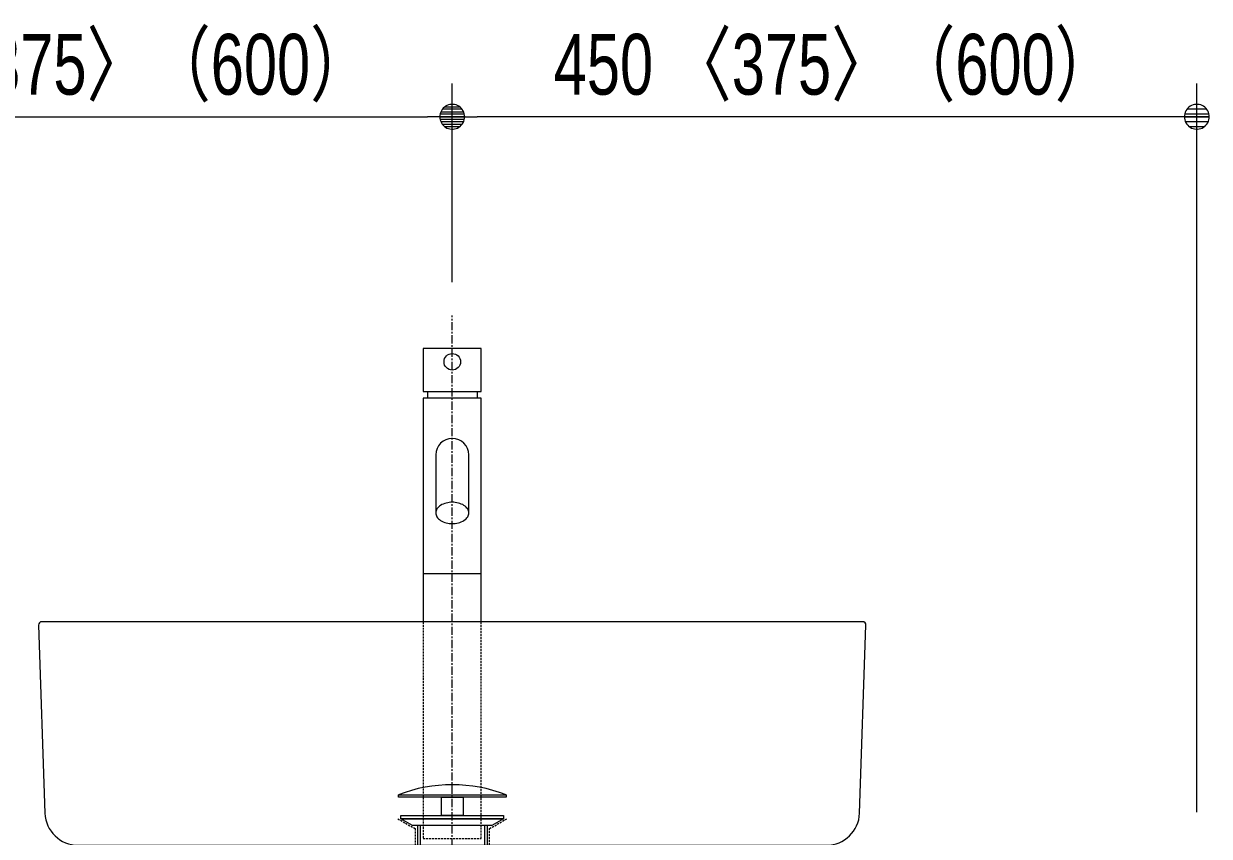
# Model space of a CAD drawing. Units: millimetres, scale not verified. Extents: x -6062 to 6062, y -3045 to 3045.
# Drawn here: x -5127 to -4410, y -1325 to -834 of the extents above; entities that cross this region are included whole.
import ezdxf
from ezdxf.enums import TextEntityAlignment as Align

# ---------------------------------------------------------------- set-up
doc = ezdxf.new("R2010")
doc.units = ezdxf.units.MM
doc.header["$LTSCALE"] = 20
doc.linetypes.add('CHAIN1', pattern=[8, 5, -1, 1, -1])
doc.linetypes.add('DASHED1', pattern=[1.8, 1.2, -0.6])
for name, color, linetype, lineweight in [('0-1_2寸法-1', 7, 'Continuous', 9), ('0-2_0', 7, 'Continuous', 9), ('0-5_5ボウル・キャビネット', 7, 'Continuous', 9), ('0-7_4給排水', 7, 'Continuous', 9)]:
    doc.layers.add(name, color=color, linetype=linetype, lineweight=lineweight)
doc.styles.add('ＭＳ Ｐゴシック', font='')
doc.styles.get('ＭＳ Ｐゴシック').set_extended_font_data('MS PGothic')

# ---------------------------------------------------------------- blocks, each defined once
blk = doc.blocks.new('_Dot')
at = {"layer": '0-2_0'}
for p, q in [((-10, 0), (-20, 0)), ((9.78, 2), (-9.78, 2)), ((7.99, 6), (-7.99, 6)), ((9.16, -3.98), (-9.16, -3.98)), ((6, -7.98), (-6, -7.98))]:
    blk.add_line(p, q, dxfattribs=at)
for points in [[(10, 0), (9.92, 1.25), (9.69, 2.49), (9.3, 3.68), (8.76, 4.82), (8.09, 5.88), (7.29, 6.85), (6.37, 7.71), (5.36, 8.44), (4.26, 9.05), (3.09, 9.51), (1.87, 9.82), (0.63, 9.98), (-0.63, 9.98), (-1.87, 9.82), (-3.09, 9.51), (-4.26, 9.05), (-5.36, 8.44), (-6.37, 7.71), (-7.29, 6.85), (-8.09, 5.88), (-8.76, 4.82), (-9.3, 3.68), (-9.69, 2.49), (-9.92, 1.25), (-10, 0), (0, 0)], [(-10, 0), (-9.92, -1.25), (-9.69, -2.49), (-9.3, -3.68), (-8.76, -4.82), (-8.09, -5.88), (-7.29, -6.85), (-6.37, -7.71), (-5.36, -8.44), (-4.26, -9.05), (-3.09, -9.51), (-1.87, -9.82), (-0.63, -9.98), (0.63, -9.98), (1.87, -9.82), (3.09, -9.51), (4.26, -9.05), (5.36, -8.44), (6.37, -7.71), (7.29, -6.85), (8.09, -5.88), (8.76, -4.82), (9.3, -3.68), (9.69, -2.49), (9.92, -1.25), (10, 0), (0, 0)]]:
    blk.add_lwpolyline(points, close=True, dxfattribs=at)
blk = doc.blocks.new('グループ-8')
at = {"layer": '0-7_4給排水', "linetype": 'CHAIN1'}
blk.add_line((-61600, -41500), (-61600, -20200), dxfattribs=at)
at = {"layer": '0-7_4給排水'}
for p, q in [((-62020, -26360), (-62020, -26600)), ((-61990, -26360), (-61990, -26600)), ((-61210, -26360), (-61210, -26600)), ((-61180, -26360), (-61180, -26600))]:
    blk.add_line(p, q, dxfattribs=at)
for points in [[(-62250, -25990), (-60950, -25990), (-60950, -26020), (-62250, -26020)], [(-61730, -26020), (-61470, -26020), (-61470, -26240), (-61730, -26240)], [(-62220, -26240), (-60980, -26240), (-60980, -26280), (-62220, -26280)], [(-62080, -26360), (-62220, -26280), (-60980, -26280), (-61120, -26360)]]:
    blk.add_lwpolyline(points, close=True, dxfattribs=at)
blk.add_arc((-61600, -27690.4), 1820.4, 69.08018, 110.91982, dxfattribs=at)
blk = doc.blocks.new('グループ-14')
at = {"layer": '0-5_5ボウル・キャビネット'}
for p, q in [((-56640, -23900), (-66560, -23900)), ((-66600, -23941.4), (-66523.1, -26213.5)), ((-56676.9, -26213.5), (-56600, -23941.4)), ((-66123.3, -26600), (-57076.7, -26600))]:
    blk.add_line(p, q, dxfattribs=at)
at = {"layer": '0-5_5ボウル・キャビネット', "linetype": 'DASHED1'}
blk.add_lwpolyline([(-62257.8, -26280), (-62050, -26400), (-62050, -26600), (-61150, -26600), (-61150, -26400), (-60942.2, -26280)], dxfattribs=at)
at = {"layer": '0-5_5ボウル・キャビネット'}
for centre, radius, start, end in [((-66560, -23940), 40, 135.96917, 181.93833), ((-66560, -23940), 40, 90, 135.96917), ((-56640, -23940), 40, 44.03083, 90), ((-56640, -23940), 40, 358.06167, 44.03083), ((-66123.3, -26200), 400, 181.93833, 270), ((-57076.7, -26200), 400, 270, 358.06167)]:
    blk.add_arc(centre, radius, start, end, dxfattribs=at)
blk = doc.blocks.new('グループ-20')
at = {"layer": '0-7_4給排水'}
for p, q in [((-61900, -21120), (-61900, -21200)), ((-61300, -21120), (-61300, -21200)), ((-61250, -23320), (-61950, -23320))]:
    blk.add_line(p, q, dxfattribs=at)
blk.add_lwpolyline([(-61950, -20600), (-61950, -21120), (-61250, -21120), (-61250, -20600)], close=True, dxfattribs=at)
for points in [[(-61250, -23900), (-61250, -21200), (-61950, -21200), (-61950, -23900)], [(-61800, -21885.7), (-61800, -22585.7), (-61799.2, -22597.3), (-61796.7, -22609.1), (-61792.3, -22621.1), (-61786, -22633), (-61777.7, -22644.8), (-61767.4, -22656.1), (-61755.3, -22666.8), (-61741.4, -22676.6), (-61726.1, -22685.5), (-61709.4, -22693.3)], [(-61709.4, -22693.3), (-61691.9, -22699.9), (-61673.6, -22705.3), (-61655, -22709.3), (-61636.4, -22712.1), (-61618, -22713.8), (-61600, -22714.3), (-61582, -22713.8), (-61563.6, -22712.1), (-61545, -22709.3), (-61526.4, -22705.3), (-61508.1, -22699.9), (-61490.6, -22693.3), (-61473.9, -22685.5), (-61458.6, -22676.6), (-61444.7, -22666.8), (-61432.6, -22656.1), (-61422.3, -22644.8), (-61414, -22633), (-61407.7, -22621.1), (-61403.3, -22609.1), (-61400.8, -22597.3), (-61400, -22585.7), (-61400, -21885.7)], [(-61400, -22585.7), (-61400.8, -22574.2), (-61403.3, -22562.3), (-61407.7, -22550.3), (-61414, -22538.4), (-61422.3, -22526.7), (-61432.6, -22515.4), (-61444.7, -22504.7), (-61458.6, -22494.8), (-61473.9, -22485.9), (-61490.6, -22478.1), (-61508.1, -22471.5), (-61526.4, -22466.2), (-61545, -22462.1), (-61563.6, -22459.3), (-61582, -22457.7), (-61600, -22457.2), (-61618, -22457.7), (-61636.4, -22459.3), (-61655, -22462.1), (-61673.6, -22466.2), (-61691.9, -22471.5), (-61709.4, -22478.1), (-61726.1, -22485.9), (-61741.4, -22494.8), (-61755.3, -22504.7), (-61767.4, -22515.4), (-61777.7, -22526.7), (-61786, -22538.4), (-61792.3, -22550.3), (-61796.7, -22562.3), (-61799.2, -22574.2), (-61800, -22585.7)]]:
    blk.add_lwpolyline(points, dxfattribs=at)
at = {"layer": '0-7_4給排水', "linetype": 'DASHED1'}
blk.add_lwpolyline([(-61950, -23900), (-61950, -26520), (-61250, -26520), (-61250, -23900)], dxfattribs=at)
at = {"layer": '0-7_4給排水'}
blk.add_circle((-61600, -20760), 100, dxfattribs=at)
for start, end in [(90, 180), (0, 90)]:
    blk.add_arc((-61600, -21885.7), 200, start, end, dxfattribs=at)

msp = doc.modelspace()

# ---------------------------------------------------------------- linework, layer by layer
at = {"layer": '0-1_2寸法-1'}
for p, q in [((-4867.5, -990), (-4867.5, -870)), ((-4867.5, -990), (-4867.5, -870)), ((-4417.5, -1310), (-4417.5, -870)), ((-5302.49, -890), (-4882.51, -890)), ((-4432.51, -890), (-4852.49, -890))]:
    msp.add_line(p, q, dxfattribs=at)

# ---------------------------------------------------------------- block references
at = {"layer": '0-1_2寸法-1', "xscale": 0.7503418, "yscale": 0.7503418}
for p in [(-4867.5, -890), (-4417.5, -890)]:
    msp.add_blockref('_Dot', p, dxfattribs=at)
at = {"layer": '0-1_2寸法-1', "xscale": 0.7503418, "yscale": 0.7503418, "rotation": 180}
msp.add_blockref('_Dot', (-4867.5, -890), dxfattribs=at)
at = {"layer": '0-5_5ボウル・キャビネット', "xscale": 0.05, "yscale": 0.05}
msp.add_blockref('グループ-14', (-1787.5, 0), dxfattribs=at)
at = {"layer": '0-7_4給排水', "xscale": 0.05, "yscale": 0.05}
for name in ['グループ-8', 'グループ-20']:
    msp.add_blockref(name, (-1787.5, 0), dxfattribs=at)

# ---------------------------------------------------------------- texts
at = {"layer": '0-1_2寸法-1', "style": 'ＭＳ Ｐゴシック', "width": 0.75}
for p in [(-5256.19, -887.65), (-4806.19, -887.65)]:
    msp.add_text('450 〈375〉（600）', height=36.69, dxfattribs=at).set_placement(p, align=Align.BOTTOM_LEFT)

doc.saveas('drawing.dxf')
